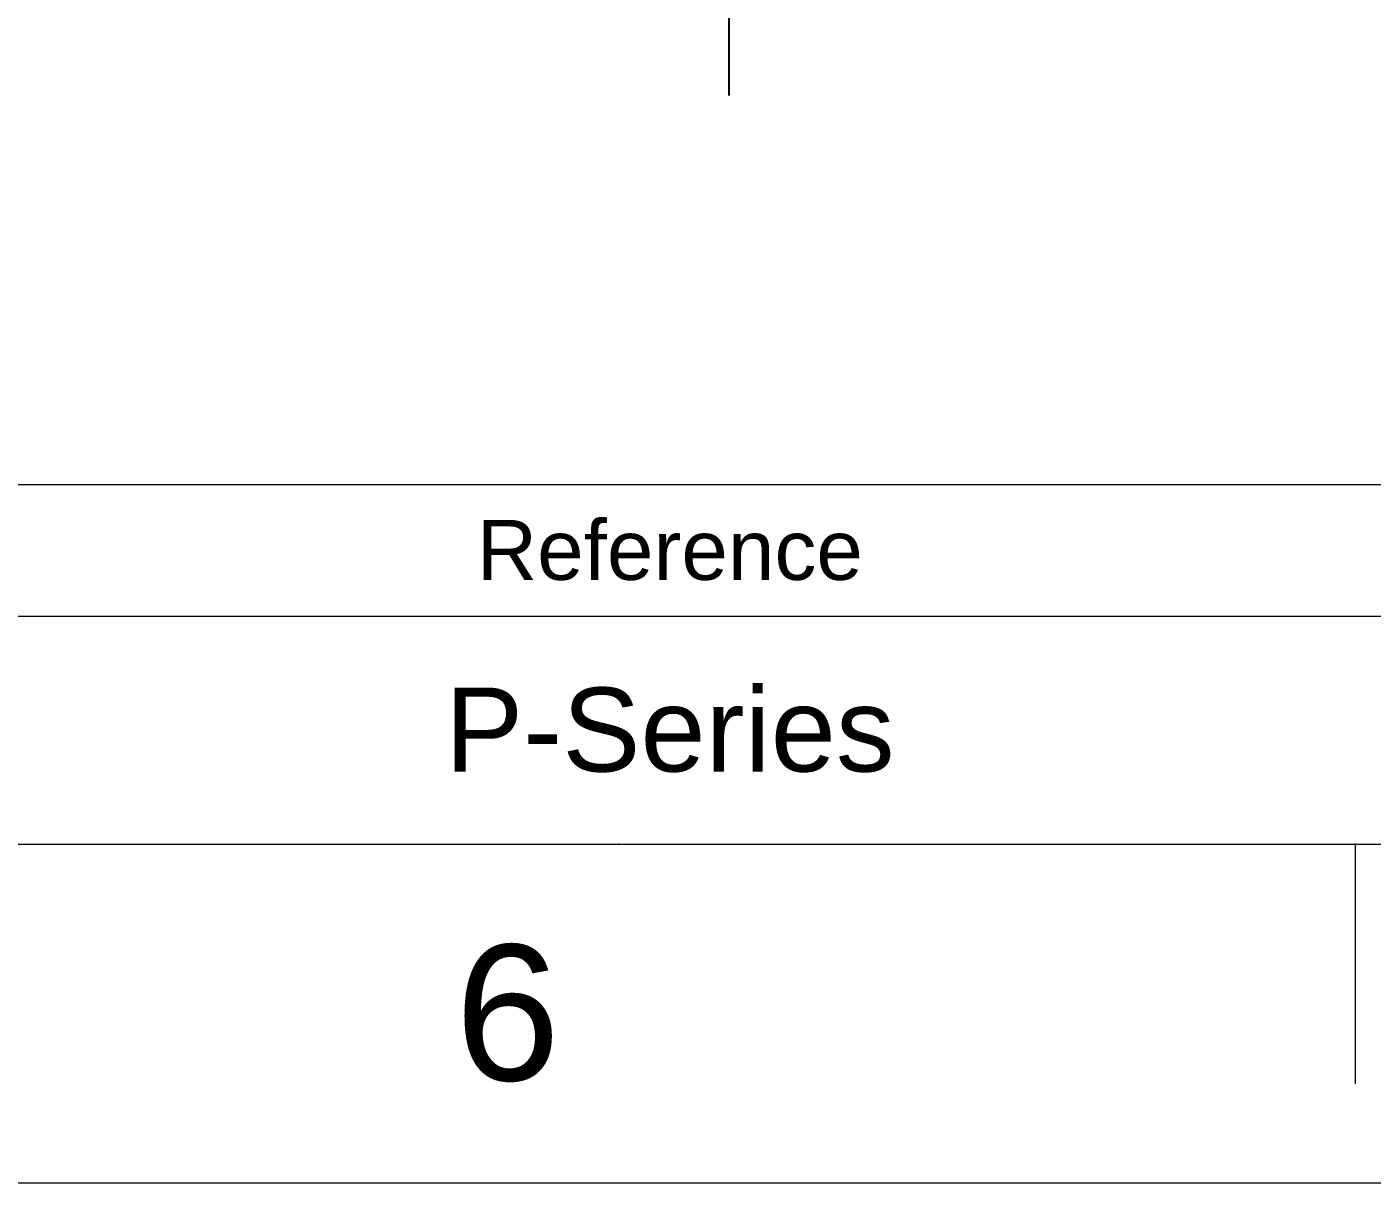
# Model space of a CAD drawing. Header units: millimetres. Extents: x 1991 to 2585, y -1131 to -711.
# Drawn here: x 2373.6 to 2429.7, y -1131.4 to -1083.2 of the extents above; entities that cross this region are included whole.
import ezdxf

# ---------------------------------------------------------------- set-up
doc = ezdxf.new("R2010")
doc.units = ezdxf.units.MM
doc.header["$LTSCALE"] = 0.1
doc.linetypes.add('CENTERX2', pattern=[101.6, 63.5, -12.7, 12.7, -12.7])
doc.layers.get('0').update_dxf_attribs({"lineweight": 13})
doc.layers.add('CENTER', color=1, linetype='CENTERX2')
doc.layers.add('TEXT', color=2, linetype='Continuous')
doc.layers.add('DIM', color=3, linetype='Continuous', lineweight=9)
doc.layers.add('FORM', color=7, linetype='Continuous', lineweight=13)
doc.styles.get("Standard").update_dxf_attribs({"font": 'arial.ttf'})

msp = doc.modelspace()

# ---------------------------------------------------------------- linework, layer by layer
for p, q in [((2004.744, -1117.253), (2570.4, -1117.253)), ((2428.986, -1117.253), (2428.986, -1127.253))]:
    msp.add_line(p, q)
for p in [(2398.279, -1117.253), (2428.986, -1117.253)]:
    msp.add_point(p)
at = {"layer": 'CENTER'}
msp.add_line((2402.881, -1086.036), (2402.881, -1040.932), dxfattribs=at)
at = {"layer": 'DIM', "color": 7}
msp.add_lwpolyline([(1990.602, -711.394), (2584.542, -711.394), (2584.542, -1131.394), (1990.602, -1131.394)], close=True, dxfattribs=at)
at = {"layer": 'FORM'}
for p, q in [((2299.9, -1102.253), (2570.4, -1102.253)), ((2370.4, -1107.753), (2510.4, -1107.753))]:
    msp.add_line(p, q, dxfattribs=at)

# ---------------------------------------------------------------- texts
at = {"insert": (2393.633, -1124.324), "char_height": 5.657, "attachment_point": 5}
msp.add_mtext_dynamic_manual_height_columns('6', width=50, gutter_width=12.5, heights=[0], dxfattribs=at)
at = {"layer": 'TEXT', "attachment_point": 5}
for s, insert, char_height in [('Reference', (2400.4, -1105.003), 2.5), ('P-Series', (2400.4, -1112.503), 3.5)]:
    msp.add_mtext_dynamic_manual_height_columns(s, width=60, gutter_width=12.5, heights=[0], dxfattribs=dict(at, insert=insert, char_height=char_height))

doc.saveas('drawing.dxf')
